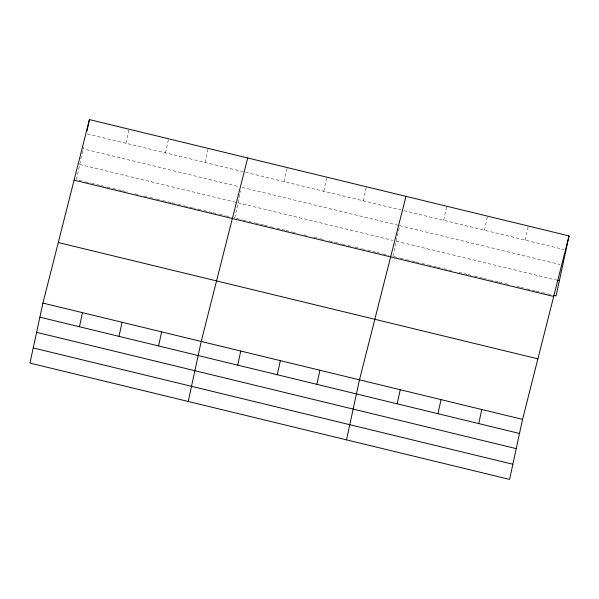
<?xml version="1.0" encoding="UTF-8"?>
<svg xmlns="http://www.w3.org/2000/svg" width="599" height="599" viewBox="0 0 599 599"><rect width="100%" height="100%" fill="white"/><g stroke="black" fill="none" stroke-linecap="round" stroke-linejoin="round"><path stroke-width="0.45" stroke-dasharray="3 2.25" d="M76.447 179.618L82.909 149.713M83.486 147.062L83.096 148.844L238.679 186.566M125.947 143.281L128.995 129.189M165.511 152.872L168.559 138.788M205.083 162.471L208.13 148.38M234.726 217.999L240.626 190.692M284.226 181.662L287.265 167.57M323.789 191.253L326.837 177.169M363.361 200.852L366.408 186.761M392.996 256.379L399.653 225.606L560.013 264.488M443.702 220.335L446.742 206.243M484.464 230.218L487.511 216.134M525.233 240.102L528.281 226.018M87.274 133.906L242.857 171.628M245.553 172.287L401.135 210.009M403.838 210.668L564.191 249.551M242.273 187.442L397.856 225.172M79.719 164.463L392.682 240.349M396.276 241.225L556.636 280.107M79.143 180.269L84.541 181.579M85.44 181.797L90.831 183.107M91.737 183.324L99.831 185.286M100.729 185.503L106.12 186.813M107.019 187.03L112.417 188.341M113.316 188.558L121.41 190.519M122.308 190.737L127.707 192.047M134.902 193.791L138.496 194.668M143.895 195.97L149.286 197.281M150.192 197.498L155.583 198.808M156.481 199.025L161.88 200.336M162.778 200.553L170.872 202.514M171.771 202.732L177.169 204.042M178.068 204.259L183.459 205.569M184.365 205.786L192.459 207.748M193.357 207.965L195.154 208.4M197.85 209.058L203.248 210.369M204.147 210.586L212.241 212.548M213.139 212.765L218.538 214.075M219.436 214.292L224.827 215.603M225.733 215.82L231.124 217.123M236.523 218.433L241.914 219.743M242.82 219.96L248.211 221.271M249.109 221.488L254.508 222.798M255.406 223.015L263.5 224.977M264.399 225.194L269.797 226.504M270.696 226.722L274.29 227.59M276.993 228.249L285.087 230.211M285.985 230.428L291.376 231.738M292.275 231.955L297.673 233.266M303.97 234.793L306.666 235.444M313.861 237.189L319.26 238.499M320.158 238.716L323.752 239.585M329.151 240.895L334.542 242.206M335.447 242.423L340.838 243.733M341.737 243.95L347.135 245.261M348.034 245.478L353.432 246.781M355.229 247.222L360.628 248.525M361.526 248.75L366.917 250.053M367.816 250.27L375.91 252.239M376.816 252.456L382.207 253.759M383.105 253.983L388.504 255.286M393.902 256.597L399.338 257.914M400.244 258.139L405.68 259.457M406.586 259.674L414.74 261.651M415.646 261.868L421.082 263.186M421.988 263.41L427.424 264.728M428.33 264.945L436.484 266.922M437.39 267.147L442.826 268.464M443.732 268.681L451.886 270.658M459.134 272.418L467.287 274.394M468.193 274.612L473.629 275.929M474.535 276.154L482.689 278.131M483.595 278.348L489.031 279.666M489.937 279.883L498.091 281.859M498.997 282.084L504.433 283.402M505.339 283.619L508.963 284.503M517.117 286.479L519.835 287.138M520.741 287.355L526.177 288.673M527.083 288.89L535.236 290.867M536.142 291.092L541.578 292.409M542.484 292.626L550.638 294.603"/><path stroke-width="0.9" d="M42.926 303.079L29.95 363.099L509.577 479.402L522.553 419.382L569.05 235.901L89.423 119.598L42.926 303.079L522.553 419.382M86.945 131.046L89.423 119.598M79.45 326.762L82.497 312.671M119.021 336.353L122.069 322.269M158.585 345.952L161.633 331.861M188.228 401.48L201.204 341.46L247.701 157.979M237.728 365.143L240.776 351.051M277.3 374.734L280.339 360.65M316.864 384.333L319.911 370.242M346.507 439.861L359.482 379.841L405.98 196.36M397.204 403.816L400.252 389.724M437.974 413.699L441.021 399.608M478.743 423.583L481.783 409.499M569.05 235.901L556.074 295.921L553.356 295.262M557.542 280.325L559.354 280.766M74.081 180.149L553.708 296.453M58.268 242.528L537.895 358.838M39.878 317.163L519.505 433.474M36.606 332.325L516.233 448.629M33.23 347.937L512.856 464.247"/></g></svg>
